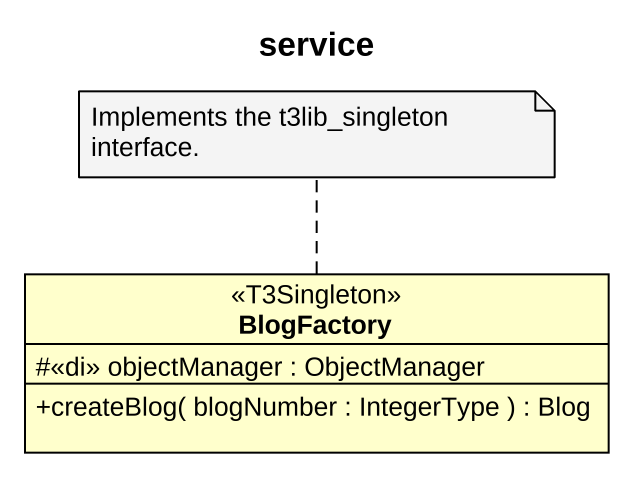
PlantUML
@startuml
title service
hide circle
hide empty members
skinparam classAttributeIconSize 0
class BlogFactory <<T3Singleton>> {
  #<<di>> objectManager : ObjectManager
  +createBlog( blogNumber : IntegerType ) : Blog
}
note top of BlogFactory : Implements the t3lib_singleton interface.
@enduml
